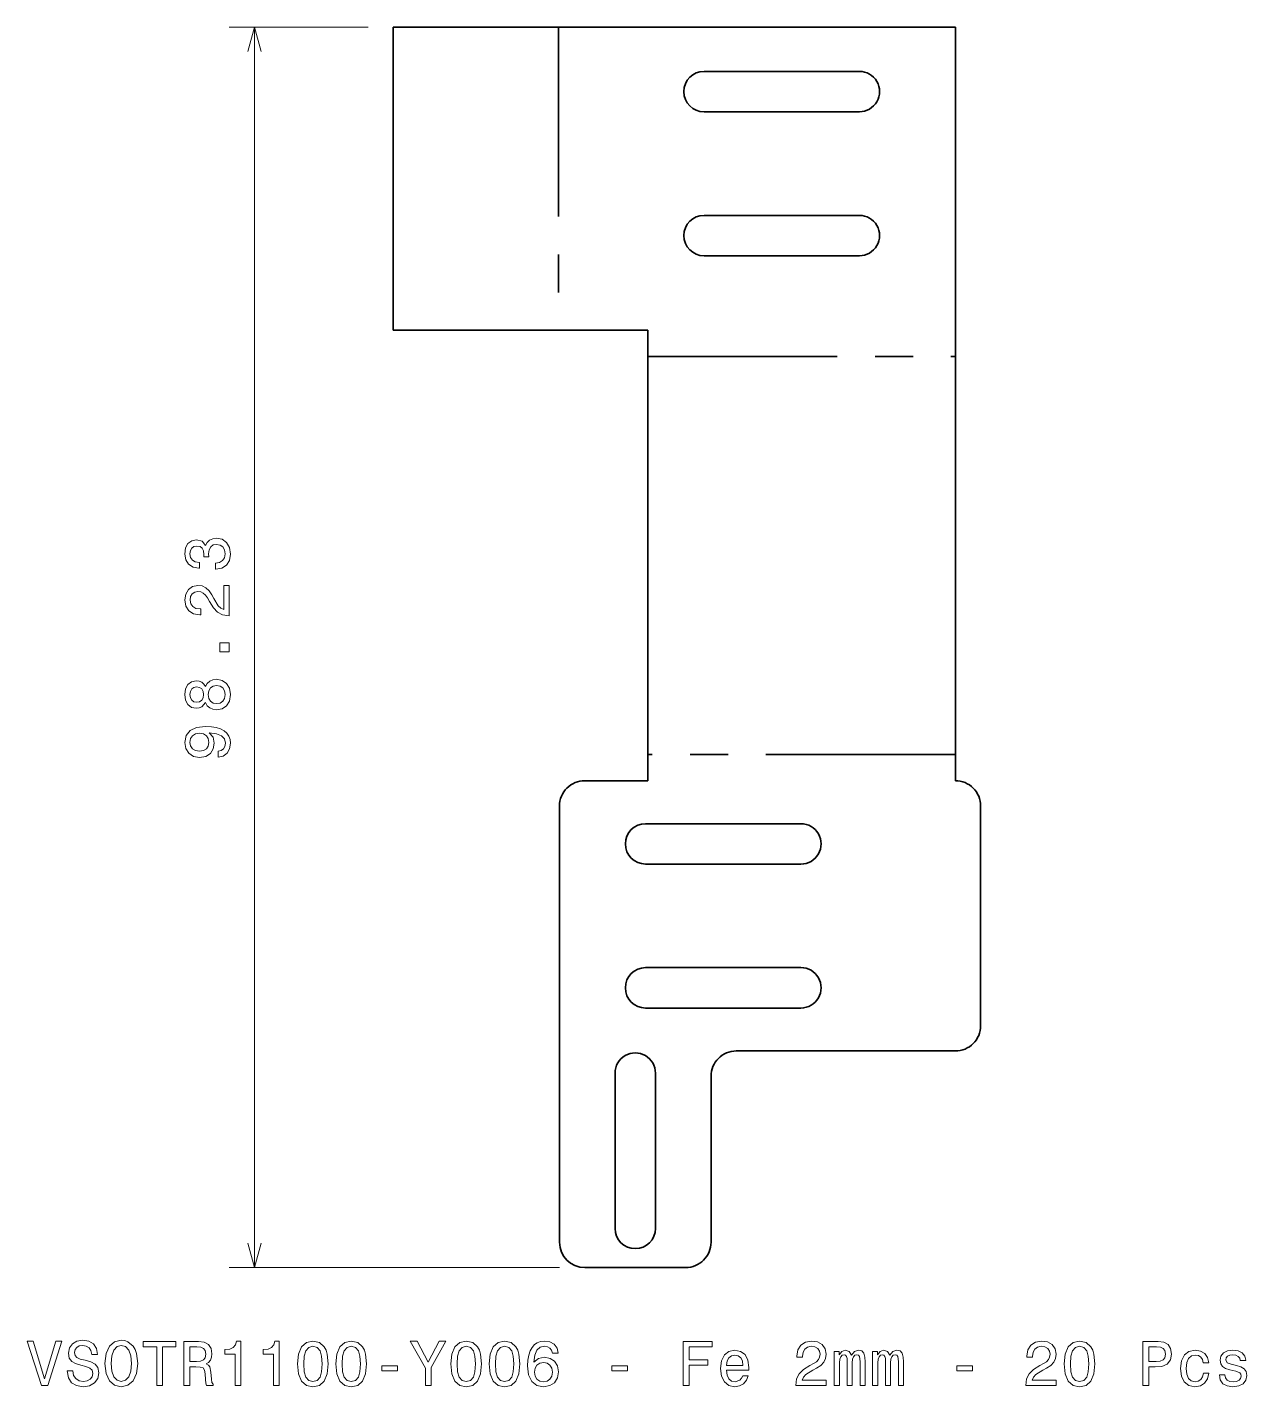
# Model space of a CAD drawing. Extents: x 81 to 177, y 36 to 144.
import ezdxf

# ---------------------------------------------------------------- set-up
doc = ezdxf.new("R2010")
doc.units = 0
doc.linetypes.add('AXES', pattern=[24, 15, -3, 3, -3])

msp = doc.modelspace()

# ---------------------------------------------------------------- linework, layer by layer
at = {"color": 7, "lineweight": 13, "ltscale": 0.274815}
msp.add_line((107.505165, 143.640228), (96.512558, 143.640228), dxfattribs=at)
at = {"color": 7, "lineweight": 13}
for p, q in [((98.512558, 45.411308), (98.512558, 143.640228)), ((122.668587, 45.411308), (96.512558, 45.411308))]:
    msp.add_line(p, q, dxfattribs=at)
at = {"color": 7, "lineweight": 35}
for p, q in [((154.018021, 143.640228), (109.505165, 143.640228)), ((109.505165, 119.640228), (109.505165, 143.640228)), ((154.018021, 83.963959), (154.018021, 143.640228)), ((109.505165, 119.640228), (129.668579, 119.640228)), ((129.668579, 119.640228), (129.668579, 83.963959)), ((122.668587, 81.963959), (122.668587, 47.411308))]:
    msp.add_line(p, q, dxfattribs=at)
at = {"color": 1, "linetype": 'AXES', "lineweight": 35}
for p, q in [((122.586876, 143.640228), (122.586876, 119.640228)), ((129.668579, 117.558517), (154.018021, 117.558517)), ((154.018021, 86.04567), (129.668579, 86.04567))]:
    msp.add_line(p, q, dxfattribs=at)
at = {"color": 7, "lineweight": 35, "ltscale": 0.3075}
for p, q in [((134.117691, 140.139374), (146.417694, 140.139374)), ((134.117691, 136.939362), (146.417694, 136.939362)), ((134.117691, 128.739365), (146.417694, 128.739365)), ((134.117691, 125.539368), (146.417694, 125.539368)), ((129.487808, 80.563957), (141.787811, 80.563957)), ((129.487808, 77.363953), (141.787811, 77.363953)), ((129.487808, 69.163956), (141.787811, 69.163956)), ((129.487808, 65.963959), (141.787811, 65.963959)), ((127.068588, 60.81131), (127.068588, 48.511307)), ((130.268585, 60.81131), (130.268585, 48.511307))]:
    msp.add_line(p, q, dxfattribs=at)
at = {"color": 7, "lineweight": 35, "ltscale": 0.125}
msp.add_line((124.668587, 83.963959), (129.668579, 83.963959), dxfattribs=at)
at = {"color": 7, "lineweight": 35, "ltscale": 0.435}
msp.add_line((156.018021, 64.563957), (156.018021, 81.963959), dxfattribs=at)
at = {"color": 7, "lineweight": 35, "ltscale": 0.433736}
msp.add_line((136.668579, 62.563957), (154.018021, 62.563957), dxfattribs=at)
at = {"color": 7, "lineweight": 35, "ltscale": 0.328816}
msp.add_line((134.668579, 47.411308), (134.668579, 60.563957), dxfattribs=at)
at = {"color": 7, "lineweight": 35, "ltscale": 0.2}
msp.add_line((124.668587, 45.411308), (132.668579, 45.411308), dxfattribs=at)
at = {"color": 7, "lineweight": 13}
for points in [[(99.030197, 141.708374), (98.512558, 143.640228), (97.994919, 141.708374)], [(97.994919, 47.343163), (98.512558, 45.411308), (99.030197, 47.343163)]]:
    msp.add_lwpolyline(points, dxfattribs=at)
for points in [[(95.413139, 100.726921), (95.448441, 100.726921), (95.932587, 100.80761), (96.2957, 101.044647), (96.527687, 101.417839), (96.613426, 101.912079), (96.527687, 102.436569), (96.305786, 102.829941), (95.952759, 103.082108), (95.498871, 103.172882), (95.201324, 103.132538), (94.959244, 103.021591), (94.772644, 102.840034), (94.636482, 102.597961), (94.364143, 102.925766), (93.930428, 103.041763), (93.537056, 102.96611), (93.239502, 102.749252), (93.052902, 102.396225), (92.987343, 101.912079), (93.068039, 101.458191), (93.28994, 101.110207), (93.64296, 100.883255), (94.111984, 100.80761), (94.147285, 100.80761), (94.147285, 101.256454), (93.824516, 101.296806), (93.592529, 101.427933), (93.451324, 101.63974), (93.400887, 101.937294), (93.441238, 102.199539), (93.547142, 102.391182), (93.718613, 102.507179), (93.9506, 102.552567), (94.197716, 102.507179), (94.364143, 102.386139), (94.465012, 102.174324), (94.49527, 101.886864), (94.490227, 101.690178), (94.888641, 101.690178), (94.878555, 101.937294), (94.923943, 102.25502), (95.044983, 102.49205), (95.241669, 102.633255), (95.498871, 102.683693), (95.791382, 102.62822), (96.00824, 102.481964), (96.144402, 102.249969), (96.189796, 101.942337), (96.139359, 101.624619), (95.988068, 101.392624), (95.745987, 101.246368), (95.413139, 101.190895)], [(96.512558, 97.031242), (96.512558, 99.436859), (96.078842, 99.436859), (96.078842, 97.535568), (95.841812, 97.641472), (95.645126, 97.823029), (95.287056, 98.382828), (95.135757, 98.680374), (94.9189, 99.013229), (94.66674, 99.250259), (94.369186, 99.386429), (94.031296, 99.436859), (93.607658, 99.351128), (93.274811, 99.114098), (93.062988, 98.750984), (92.987343, 98.281967), (93.073074, 97.797813), (93.310112, 97.429657), (93.688354, 97.192627), (94.18763, 97.111938), (94.25824, 97.111938), (94.25824, 97.570869), (94.217896, 97.570869), (93.874954, 97.616257), (93.622787, 97.752426), (93.461411, 97.969284), (93.40593, 98.256744), (93.45636, 98.549255), (93.582443, 98.766113), (93.779129, 98.907326), (94.026245, 98.957756), (94.25824, 98.922455), (94.454926, 98.82663), (94.626389, 98.665253), (94.777687, 98.443344), (94.939072, 98.145798), (95.251755, 97.651558), (95.58461, 97.303574), (95.988068, 97.096802), (96.497429, 97.031242)], [(96.512558, 94.17778), (96.512558, 94.873749), (95.761116, 94.873749), (95.761116, 94.17778)], [(94.626389, 90.164383), (94.767601, 89.907181), (94.964287, 89.730667), (95.211411, 89.619713), (95.508957, 89.584412), (95.957802, 89.6651), (96.305786, 89.897095), (96.527687, 90.275337), (96.613426, 90.789742), (96.527687, 91.29911), (96.305786, 91.677353), (95.957802, 91.90934), (95.508957, 91.995071), (95.211411, 91.954727), (94.964287, 91.848824), (94.767601, 91.667267), (94.626389, 91.4151), (94.505356, 91.616837), (94.338928, 91.758041), (94.137199, 91.843781), (93.890083, 91.874039), (93.532013, 91.79335), (93.244553, 91.581528), (93.057953, 91.238586), (92.987343, 90.789742), (93.057953, 90.335854), (93.244553, 89.992912), (93.532013, 89.776054), (93.890083, 89.700409), (94.137199, 89.725624), (94.338928, 89.811356)], [(93.930428, 90.179512), (93.708527, 90.219864), (93.537056, 90.340897), (93.431152, 90.532539), (93.3908, 90.789742), (93.431152, 91.041901), (93.537056, 91.233551), (93.708527, 91.354584), (93.930428, 91.399979), (94.157372, 91.354584), (94.333885, 91.233551), (94.449883, 91.041901), (94.485184, 90.789742), (94.444839, 90.532539), (94.333885, 90.340897), (94.157372, 90.219864)], [(95.498871, 90.068558), (95.231583, 90.113953), (95.029854, 90.260208), (94.898727, 90.487152), (94.85334, 90.789742), (94.898727, 91.087296), (95.029854, 91.31424), (95.231583, 91.460495), (95.498871, 91.510925), (95.786331, 91.460495), (96.003197, 91.31424), (96.144402, 91.087296), (96.189796, 90.789742), (96.144402, 90.487152), (96.003197, 90.260208), (95.786331, 90.113953)], [(95.645126, 85.843346), (96.043541, 85.918991), (96.351173, 86.135849), (96.542816, 86.47879), (96.613426, 86.932678), (96.578125, 87.230232), (96.487343, 87.497528), (96.331001, 87.724472), (96.1091, 87.916115), (95.831726, 88.067413), (95.488785, 88.17836), (95.095413, 88.243927), (94.641525, 88.269135), (93.930428, 88.183403), (93.410973, 87.936287), (93.098297, 87.542915), (92.987343, 87.003288), (93.078125, 86.509048), (93.320198, 86.135849), (93.693398, 85.893784), (94.162415, 85.813087), (94.646568, 85.893784), (95.014725, 86.130814), (95.246712, 86.483841), (95.322357, 86.932678), (95.22654, 87.406746), (94.934029, 87.764816), (95.493828, 87.684128), (95.892242, 87.522736), (96.129272, 87.27562), (96.204926, 86.937729), (96.169617, 86.675476), (96.05867, 86.483841), (95.882156, 86.357758), (95.645126, 86.307327)], [(94.157372, 86.302277), (93.844696, 86.352707), (93.597572, 86.493927), (93.441238, 86.71582), (93.385757, 87.003288), (93.441238, 87.300842), (93.597572, 87.527786), (93.839645, 87.668991), (94.152328, 87.724472), (94.470055, 87.668991), (94.707085, 87.527786), (94.85334, 87.295792), (94.90377, 86.988159), (94.85334, 86.710785), (94.707085, 86.493927), (94.475098, 86.352707)], [(82.768661, 39.572487), (81.891144, 36.591938), (80.988403, 39.572487), (80.5093, 39.572487), (81.638985, 36.067444), (82.143303, 36.067444), (83.247772, 39.572487)], [(84.130333, 37.222343), (83.671402, 37.222343), (83.772263, 36.687759), (84.024429, 36.294388), (84.412758, 36.057358), (84.937256, 35.971622), (85.456703, 36.052315), (85.845032, 36.274216), (86.092148, 36.6222), (86.18293, 37.081131), (86.107285, 37.494678), (85.895462, 37.761967), (85.552528, 37.93848), (85.09359, 38.069607), (84.700218, 38.165428), (84.443016, 38.276379), (84.296761, 38.437759), (84.251373, 38.689922), (84.296761, 38.916866), (84.427887, 39.088337), (84.629616, 39.20433), (84.90699, 39.244678), (85.189415, 39.194244), (85.411316, 39.058079), (85.557571, 38.831131), (85.628174, 38.523495), (86.087105, 38.523495), (86.087105, 38.533581), (86.006416, 39.007645), (85.769386, 39.360672), (85.396187, 39.582573), (84.891861, 39.658222), (84.437973, 39.582573), (84.084946, 39.370758), (83.858002, 39.04295), (83.777313, 38.619316), (83.842873, 38.241074), (84.034515, 37.983871), (84.337105, 37.812401), (84.750656, 37.681278), (85.159157, 37.565281), (85.466789, 37.45433), (85.653389, 37.29295), (85.718948, 37.030701), (85.658432, 36.763409), (85.50209, 36.56168), (85.26506, 36.4356), (84.957428, 36.395252), (84.614487, 36.450729), (84.352234, 36.612114), (84.185814, 36.874359)], [(86.667076, 37.817444), (86.757858, 37.030701), (87.020103, 36.450729), (87.428604, 36.092659), (87.963188, 35.971622), (88.492729, 36.092659), (88.906273, 36.450729), (89.163475, 37.030701), (89.2593, 37.817444), (89.163475, 38.599144), (89.052528, 38.916866), (88.906273, 39.179115), (88.492729, 39.537186), (88.24057, 39.627964), (87.963188, 39.663265), (87.423561, 39.537186), (87.01506, 39.184158), (86.757858, 38.604187)], [(87.15123, 37.817444), (87.206703, 38.427673), (87.373131, 38.876522), (87.630333, 39.148857), (87.963188, 39.244678), (88.291, 39.148857), (88.548203, 38.871479), (88.71463, 38.42263), (88.775146, 37.817444), (88.71463, 37.207214), (88.548203, 36.758366), (88.291, 36.486031), (87.963188, 36.395252), (87.630333, 36.486031), (87.373131, 36.758366), (87.206703, 37.202171)], [(90.767227, 36.067444), (91.231201, 36.067444), (91.231201, 39.143814), (92.290276, 39.143814), (92.290276, 39.567444), (89.703102, 39.567444), (89.703102, 39.143814), (90.767227, 39.143814)], [(92.910599, 36.067444), (93.379616, 36.067444), (93.379616, 37.545109), (93.858719, 37.545109), (94.211746, 37.52998), (94.433647, 37.459373), (94.554688, 37.29295), (94.605118, 36.995399), (94.630333, 36.541508), (94.660599, 36.243958), (94.721115, 36.067444), (95.250656, 36.067444), (95.250656, 36.163265), (95.134659, 36.304474), (95.094315, 36.566723), (95.059013, 37.131565), (94.973274, 37.550152), (94.857285, 37.681278), (94.675728, 37.7771), (94.877457, 37.903179), (95.018661, 38.079693), (95.109444, 38.301594), (95.139702, 38.568886), (95.069099, 38.992516), (94.867371, 39.310238), (94.534515, 39.501881), (94.080627, 39.567444), (92.910599, 39.567444)], [(93.949501, 39.138771), (94.257141, 39.108509), (94.473999, 39.012688), (94.610161, 38.836174), (94.655548, 38.5588), (94.605118, 38.266293), (94.468948, 38.089779), (94.236961, 37.999001), (93.919243, 37.973785), (93.379616, 37.973785), (93.379616, 39.138771)], [(96.980484, 36.067444), (97.439415, 36.067444), (97.439415, 39.592659), (97.096474, 39.592659), (97.005692, 39.285023), (96.824142, 39.078251), (96.546761, 38.957214), (96.163475, 38.916866), (96.163475, 38.5588), (96.980484, 38.5588)], [(100.016502, 36.067444), (100.475433, 36.067444), (100.475433, 39.592659), (100.1325, 39.592659), (100.041718, 39.285023), (99.860161, 39.078251), (99.582787, 38.957214), (99.199501, 38.916866), (99.199501, 38.5588), (100.016502, 38.5588)], [(101.927887, 37.7771), (102.00354, 36.98531), (102.24057, 36.420471), (102.618805, 36.07753), (103.143303, 35.966579), (103.662758, 36.07753), (104.041, 36.420471), (104.272987, 36.98531), (104.353683, 37.7771), (104.272987, 38.563843), (104.17717, 38.876522), (104.041, 39.133728), (103.662758, 39.476665), (103.143303, 39.592659), (102.618805, 39.476665), (102.24057, 39.128685), (102.00354, 38.563843)], [(102.412033, 37.7771), (102.452385, 38.387329), (102.578461, 38.826088), (102.805405, 39.083294), (103.143303, 39.174072), (103.476158, 39.083294), (103.703102, 38.826088), (103.829185, 38.387329), (103.86953, 37.7771), (103.829185, 37.161823), (103.703102, 36.723064), (103.476158, 36.465858), (103.143303, 36.380123), (102.805405, 36.465858), (102.578461, 36.723064), (102.452385, 37.161823)], [(104.963913, 37.7771), (105.039558, 36.98531), (105.276588, 36.420471), (105.654831, 36.07753), (106.179329, 35.966579), (106.698776, 36.07753), (107.077026, 36.420471), (107.309006, 36.98531), (107.389702, 37.7771), (107.309006, 38.563843), (107.213188, 38.876522), (107.077026, 39.133728), (106.698776, 39.476665), (106.179329, 39.592659), (105.654831, 39.476665), (105.276588, 39.128685), (105.039558, 38.563843)], [(105.448059, 37.7771), (105.488403, 38.387329), (105.614487, 38.826088), (105.841431, 39.083294), (106.179329, 39.174072), (106.512177, 39.083294), (106.739128, 38.826088), (106.865204, 38.387329), (106.905548, 37.7771), (106.865204, 37.161823), (106.739128, 36.723064), (106.512177, 36.465858), (106.179329, 36.380123), (105.841431, 36.465858), (105.614487, 36.723064), (105.488403, 37.161823)], [(112.513618, 36.067444), (112.513618, 37.484592), (113.663475, 39.572487), (113.138977, 39.572487), (112.276588, 37.913265), (111.404114, 39.572487), (110.844315, 39.572487), (112.044601, 37.45433), (112.044601, 36.067444)], [(114.071976, 37.7771), (114.147629, 36.98531), (114.384659, 36.420471), (114.762894, 36.07753), (115.287399, 35.966579), (115.806847, 36.07753), (116.185089, 36.420471), (116.417076, 36.98531), (116.497772, 37.7771), (116.417076, 38.563843), (116.321259, 38.876522), (116.185089, 39.133728), (115.806847, 39.476665), (115.287399, 39.592659), (114.762894, 39.476665), (114.384659, 39.128685), (114.147629, 38.563843)], [(114.556122, 37.7771), (114.596474, 38.387329), (114.722549, 38.826088), (114.949493, 39.083294), (115.287399, 39.174072), (115.620247, 39.083294), (115.847191, 38.826088), (115.973274, 38.387329), (116.013618, 37.7771), (115.973274, 37.161823), (115.847191, 36.723064), (115.620247, 36.465858), (115.287399, 36.380123), (114.949493, 36.465858), (114.722549, 36.723064), (114.596474, 37.161823)], [(117.108002, 37.7771), (117.183647, 36.98531), (117.420677, 36.420471), (117.79892, 36.07753), (118.323418, 35.966579), (118.842865, 36.07753), (119.221115, 36.420471), (119.453094, 36.98531), (119.533791, 37.7771), (119.453094, 38.563843), (119.357277, 38.876522), (119.221115, 39.133728), (118.842865, 39.476665), (118.323418, 39.592659), (117.79892, 39.476665), (117.420677, 39.128685), (117.183647, 38.563843)], [(117.592148, 37.7771), (117.632492, 38.387329), (117.758575, 38.826088), (117.985519, 39.083294), (118.323418, 39.174072), (118.656265, 39.083294), (118.883209, 38.826088), (119.009293, 38.387329), (119.049637, 37.7771), (119.009293, 37.161823), (118.883209, 36.723064), (118.656265, 36.465858), (118.323418, 36.380123), (117.985519, 36.465858), (117.758575, 36.723064), (117.632492, 37.161823)], [(122.569809, 38.624359), (122.473991, 39.03286), (122.25209, 39.335457), (121.909149, 39.5271), (121.465347, 39.592659), (121.167801, 39.557358), (120.910591, 39.461536), (120.683647, 39.305195), (120.492004, 39.083294), (120.340706, 38.805916), (120.229752, 38.468021), (120.159149, 38.069607), (120.138977, 37.620758), (120.219666, 36.904621), (120.466782, 36.385166), (120.865204, 36.072487), (121.409866, 35.966579), (121.899063, 36.057358), (122.272263, 36.294388), (122.514336, 36.667587), (122.600067, 37.141651), (122.514336, 37.620758), (122.282349, 37.988914), (121.924278, 38.220901), (121.480476, 38.301594), (121.001373, 38.200729), (120.643295, 37.913265), (120.718948, 38.468021), (120.880333, 38.866436), (121.127449, 39.103466), (121.47039, 39.184158), (121.722549, 39.143814), (121.914192, 39.037907), (122.040276, 38.861393), (122.105835, 38.624359)], [(132.469666, 36.067444), (132.93869, 36.067444), (132.93869, 37.676235), (134.411316, 37.676235), (134.411316, 38.094822), (132.93869, 38.094822), (132.93869, 39.143814), (134.749207, 39.143814), (134.749207, 39.567444), (132.469666, 39.567444)], [(135.883926, 37.29295), (137.659149, 37.29295), (137.664185, 37.499722), (137.583496, 38.079693), (137.361603, 38.513409), (137.008575, 38.775658), (136.539551, 38.871479), (136.080612, 38.770615), (135.727585, 38.488194), (135.500641, 38.029259), (135.419952, 37.424072), (135.495605, 36.803757), (135.722549, 36.349865), (136.070526, 36.067444), (136.524414, 35.971622), (136.917786, 36.037186), (137.240555, 36.208652), (137.477585, 36.480988), (137.613754, 36.844101), (137.174988, 36.844101), (137.084213, 36.642372), (136.953094, 36.491074), (136.579895, 36.370037), (136.292435, 36.425514), (136.075577, 36.602028), (135.934357, 36.889488), (135.883926, 37.277817)], [(141.381042, 36.067444), (143.786667, 36.067444), (143.786667, 36.50116), (141.885376, 36.50116), (141.991272, 36.738194), (142.172836, 36.934879), (142.732635, 37.29295), (143.030182, 37.444244), (143.363037, 37.661102), (143.600067, 37.913265), (143.736237, 38.210815), (143.786667, 38.548714), (143.700928, 38.972343), (143.463898, 39.305195), (143.100784, 39.517014), (142.631775, 39.592659), (142.147614, 39.506924), (141.779465, 39.269894), (141.542435, 38.891651), (141.461731, 38.392372), (141.461731, 38.321766), (141.92067, 38.321766), (141.92067, 38.362114), (141.966064, 38.705051), (142.102234, 38.957214), (142.319092, 39.118595), (142.606552, 39.174072), (142.899063, 39.123638), (143.115921, 38.997559), (143.257126, 38.800873), (143.307556, 38.553757), (143.272247, 38.321766), (143.176437, 38.12508), (143.015045, 37.953609), (142.793152, 37.802315), (142.495605, 37.64093), (142.001358, 37.328251), (141.653381, 36.995399), (141.446609, 36.591938), (141.381042, 36.082573)], [(144.427155, 36.067444), (144.835663, 36.067444), (144.835663, 37.877964), (144.86087, 38.150295), (144.936523, 38.346981), (145.052521, 38.462978), (145.203812, 38.508366), (145.32486, 38.468021), (145.405548, 38.367157), (145.445892, 38.195686), (145.461014, 37.968742), (145.461014, 36.067444), (145.844299, 36.067444), (145.844299, 37.877964), (145.869507, 38.145252), (145.94516, 38.341938), (146.066193, 38.462978), (146.217499, 38.508366), (146.338531, 38.468021), (146.41922, 38.367157), (146.469666, 37.968742), (146.469666, 36.067444), (146.878174, 36.067444), (146.878174, 37.93848), (146.852951, 38.326809), (146.772247, 38.624359), (146.61087, 38.805916), (146.348633, 38.871479), (146.040985, 38.770615), (145.803955, 38.478107), (145.617355, 38.765572), (145.304688, 38.871479), (145.017212, 38.770615), (144.820526, 38.488194), (144.820526, 38.775658), (144.427155, 38.775658)], [(147.463181, 36.067444), (147.871674, 36.067444), (147.871674, 37.877964), (147.896896, 38.150295), (147.972534, 38.346981), (148.088531, 38.462978), (148.239838, 38.508366), (148.36087, 38.468021), (148.441559, 38.367157), (148.481903, 38.195686), (148.49704, 37.968742), (148.49704, 36.067444), (148.880325, 36.067444), (148.880325, 37.877964), (148.905548, 38.145252), (148.981186, 38.341938), (149.102234, 38.462978), (149.253525, 38.508366), (149.374557, 38.468021), (149.455261, 38.367157), (149.505676, 37.968742), (149.505676, 36.067444), (149.914185, 36.067444), (149.914185, 37.93848), (149.888977, 38.326809), (149.808289, 38.624359), (149.646896, 38.805916), (149.384644, 38.871479), (149.077011, 38.770615), (148.839981, 38.478107), (148.653381, 38.765572), (148.340698, 38.871479), (148.053238, 38.770615), (147.856552, 38.488194), (147.856552, 38.775658), (147.463181, 38.775658)], [(159.597198, 36.067444), (162.002808, 36.067444), (162.002808, 36.50116), (160.101517, 36.50116), (160.207428, 36.738194), (160.388977, 36.934879), (160.948776, 37.29295), (161.246338, 37.444244), (161.579193, 37.661102), (161.816223, 37.913265), (161.952393, 38.210815), (162.002808, 38.548714), (161.917084, 38.972343), (161.680054, 39.305195), (161.316925, 39.517014), (160.847916, 39.592659), (160.36377, 39.506924), (159.995605, 39.269894), (159.758575, 38.891651), (159.677887, 38.392372), (159.677887, 38.321766), (160.13681, 38.321766), (160.13681, 38.362114), (160.182205, 38.705051), (160.318375, 38.957214), (160.535233, 39.118595), (160.822693, 39.174072), (161.115204, 39.123638), (161.332062, 38.997559), (161.473267, 38.800873), (161.523712, 38.553757), (161.488403, 38.321766), (161.392578, 38.12508), (161.231201, 37.953609), (161.009308, 37.802315), (160.711746, 37.64093), (160.217514, 37.328251), (159.869537, 36.995399), (159.66275, 36.591938), (159.597198, 36.082573)], [(162.648346, 37.7771), (162.723999, 36.98531), (162.961029, 36.420471), (163.339264, 36.07753), (163.86377, 35.966579), (164.383209, 36.07753), (164.761459, 36.420471), (164.993454, 36.98531), (165.074142, 37.7771), (164.993454, 38.563843), (164.897629, 38.876522), (164.761459, 39.133728), (164.383209, 39.476665), (163.86377, 39.592659), (163.339264, 39.476665), (162.961029, 39.128685), (162.723999, 38.563843)], [(163.132507, 37.7771), (163.172852, 38.387329), (163.29892, 38.826088), (163.525879, 39.083294), (163.86377, 39.174072), (164.196625, 39.083294), (164.423569, 38.826088), (164.549652, 38.387329), (164.589996, 37.7771), (164.549652, 37.161823), (164.423569, 36.723064), (164.196625, 36.465858), (163.86377, 36.380123), (163.525879, 36.465858), (163.29892, 36.723064), (163.172852, 37.161823)], [(168.871704, 36.067444), (169.335678, 36.067444), (169.335678, 37.545109), (169.850082, 37.545109), (170.369537, 37.570324), (170.783081, 37.746838), (171.050385, 38.089779), (171.141144, 38.5588), (171.070557, 38.992516), (170.86882, 39.310238), (170.535965, 39.501881), (170.082077, 39.567444), (168.871704, 39.567444)], [(169.955994, 39.138771), (170.258575, 39.108509), (170.480499, 39.012688), (170.611603, 38.836174), (170.657013, 38.5588), (170.606567, 38.266293), (170.470398, 38.089779), (170.238403, 37.999001), (169.920685, 37.973785), (169.335678, 37.973785), (169.335678, 39.138771)], [(173.652679, 37.877964), (174.091446, 37.877964), (174.000671, 38.281422), (173.783813, 38.599144), (173.445908, 38.79583), (173.007141, 38.871479), (172.522995, 38.770615), (172.154846, 38.488194), (171.922852, 38.029259), (171.842163, 37.413986), (171.917816, 36.803757), (172.14476, 36.349865), (172.502823, 36.067444), (172.99202, 35.971622), (173.425735, 36.047272), (173.763641, 36.259087), (173.995621, 36.591938), (174.096497, 37.035744), (173.672852, 37.035744), (173.597198, 36.753323), (173.455994, 36.541508), (173.254272, 36.410385), (173.007141, 36.370037), (172.699509, 36.4356), (172.4776, 36.637329), (172.341446, 36.965137), (172.296051, 37.429115), (172.341446, 37.883007), (172.482651, 38.210815), (172.709595, 38.412544), (173.007141, 38.48315), (173.269394, 38.437759), (173.46608, 38.321766), (173.597198, 38.130123)], [(176.290283, 37.645973), (175.861618, 37.746838), (175.543884, 37.862831), (175.437988, 38.099865), (175.468246, 38.266293), (175.574158, 38.387329), (175.745621, 38.462978), (175.992737, 38.493237), (176.229767, 38.462978), (176.416382, 38.3722), (176.537415, 38.236031), (176.587845, 38.054474), (177.021561, 38.054474), (177.021561, 38.064564), (176.945923, 38.392372), (176.739136, 38.649578), (176.416382, 38.810959), (175.992737, 38.871479), (175.564072, 38.810959), (175.251389, 38.644531), (175.054703, 38.397415), (174.994186, 38.084736), (175.039581, 37.782143), (175.180786, 37.570324), (175.412781, 37.419029), (175.750671, 37.313122), (176.244904, 37.192085), (176.547501, 37.066002), (176.628189, 36.965137), (176.658447, 36.813843), (176.613068, 36.627243), (176.49202, 36.486031), (176.295334, 36.395252), (176.033081, 36.364994), (175.755707, 36.395252), (175.553986, 36.50116), (175.417816, 36.67263), (175.362335, 36.909664), (174.933655, 36.909664), (175.004272, 36.506207), (175.211044, 36.213699), (175.538849, 36.037186), (175.992737, 35.971622), (176.466797, 36.037186), (176.814789, 36.213699), (177.026611, 36.496117), (177.102249, 36.864273), (177.046783, 37.181995), (176.890442, 37.398857), (176.63324, 37.540066)], [(122.110878, 37.136608), (122.055405, 36.818886), (121.914192, 36.576809), (121.687248, 36.415428), (121.404831, 36.364994), (121.107277, 36.415428), (120.880333, 36.571766), (120.734077, 36.813843), (120.68869, 37.131565), (120.73912, 37.444244), (120.880333, 37.681278), (121.11232, 37.832573), (121.425003, 37.88805), (121.697334, 37.832573), (121.914192, 37.686321), (122.055405, 37.449287)], [(135.883926, 37.666145), (135.939407, 38.01413), (136.075577, 38.271336), (136.282349, 38.427673), (136.554688, 38.48315), (136.821976, 38.427673), (137.028748, 38.271336), (137.154816, 38.01413), (137.200211, 37.666145)], [(108.605118, 37.222343), (109.825577, 37.222343), (109.825577, 37.620758), (108.605118, 37.620758)], [(126.821251, 37.222343), (128.041718, 37.222343), (128.041718, 37.620758), (126.821251, 37.620758)], [(154.145462, 37.222343), (155.365921, 37.222343), (155.365921, 37.620758), (154.145462, 37.620758)]]:
    msp.add_lwpolyline(points, close=True, dxfattribs=at)
at = {"color": 7, "lineweight": 35}
for centre, radius, start, end in [((134.117691, 138.539368), 1.6, 90.000003, 269.999997), ((146.417694, 138.539368), 1.6, 269.999997, 90.000003), ((134.117691, 127.139366), 1.6, 90.000003, 269.999997), ((146.417694, 127.139366), 1.6, 269.999997, 90.000003), ((124.668587, 81.963959), 2, 90.000003, 180.000009), ((154.018021, 81.963959), 2, 0, 90.000003), ((129.487808, 78.963959), 1.6, 90.000003, 269.999997), ((141.787811, 78.963959), 1.6, 269.999997, 90.000003), ((129.487808, 67.563957), 1.6, 90.000003, 269.999997), ((141.787811, 67.563957), 1.6, 269.999997, 90.000003), ((154.018021, 64.563957), 2, 269.999997, 360), ((136.668579, 60.563957), 2, 90.000003, 180.000009), ((128.668579, 60.81131), 1.6, 0, 180.000009), ((128.668579, 48.511307), 1.6, 180.000009, 360), ((124.668587, 47.411308), 2, 180.000009, 269.999997), ((132.668579, 47.411308), 2, 269.999997, 360)]:
    msp.add_arc(centre, radius, start, end, dxfattribs=at)

doc.saveas('drawing.dxf')
